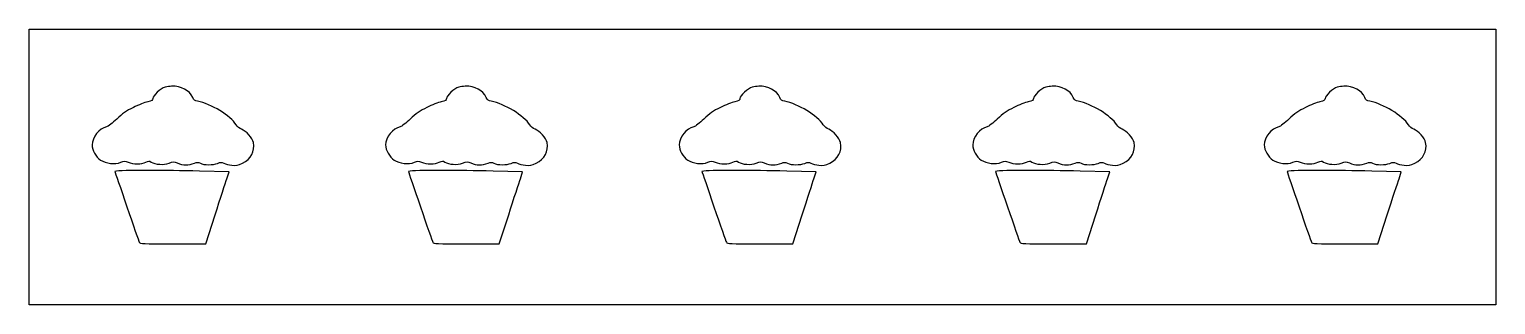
# Model space of a CAD drawing. Header units: centimetres. Extents: x -21 to 18.6, y 6.4 to 13.8.
import ezdxf

# ---------------------------------------------------------------- set-up
doc = ezdxf.new("R2010")
doc.units = ezdxf.units.CM
doc.header["$MEASUREMENT"] = 0
doc.layers.add('Layer 1', color=7, linetype='Continuous')

msp = doc.modelspace()

# ---------------------------------------------------------------- linework, layer by layer
at = {"layer": 'Layer 1', "color": 1}
for points, knots in [([(-20.99834, 13.80672), (-20.99834, 13.80672), (-20.99834, 10.08932), (-20.99834, 10.08932), (-20.99834, 10.08932), (-20.99834, 10.08932), (-20.99834, 6.37193), (-20.99834, 6.37193), (-20.99834, 6.37193), (-20.99834, 6.37193), (-17.02959, 6.37193), (-17.02959, 6.37193), (-17.02959, 6.37193), (-17.02959, 6.37193), (-13.07737, 6.37193), (-13.07737, 6.37193), (-13.07737, 6.37193), (-13.07737, 6.37193), (-13.06084, 6.37193), (-13.06084, 6.37193), (-13.06084, 6.37193), (-13.06084, 6.37193), (-9.10862, 6.37193), (-9.10862, 6.37193), (-9.10862, 6.37193), (-9.10862, 6.37193), (-5.15641, 6.37193), (-5.15641, 6.37193), (-5.15641, 6.37193), (-5.15641, 6.37193), (-5.13987, 6.37193), (-5.13987, 6.37193), (-5.13987, 6.37193), (-5.13987, 6.37193), (-1.18766, 6.37193), (-1.18766, 6.37193), (-1.18766, 6.37193), (-1.18766, 6.37193), (2.76373, 6.37193), (2.76373, 6.37193), (2.76373, 6.37193), (2.76373, 6.37193), (2.78109, 6.37193), (2.78109, 6.37193), (2.78109, 6.37193), (2.78109, 6.37193), (6.73248, 6.37193), (6.73248, 6.37193), (6.73248, 6.37193), (6.73248, 6.37193), (10.63177, 6.37193), (10.63177, 6.37193), (10.63177, 6.37193), (10.63177, 6.37193), (10.70123, 6.37193), (10.70123, 6.37193), (10.70123, 6.37193), (10.70123, 6.37193), (14.60052, 6.37193), (14.60052, 6.37193), (14.60052, 6.37193), (14.60052, 6.37193), (18.56927, 6.37193), (18.56927, 6.37193), (18.56927, 6.37193), (18.56927, 6.37193), (18.56927, 10.08932), (18.56927, 10.08932), (18.56927, 10.08932), (18.56927, 10.08932), (18.56927, 13.80672), (18.56927, 13.80672), (18.56927, 13.80672), (18.56927, 13.80672), (14.60052, 13.80672), (14.60052, 13.80672), (14.60052, 13.80672), (14.60052, 13.80672), (10.70123, 13.80672), (10.70123, 13.80672), (10.70123, 13.80672), (10.70123, 13.80672), (10.63177, 13.80672), (10.63177, 13.80672), (10.63177, 13.80672), (10.63177, 13.80672), (6.73248, 13.80672), (6.73248, 13.80672), (6.73248, 13.80672), (6.73248, 13.80672), (2.78109, 13.80672), (2.78109, 13.80672), (2.78109, 13.80672), (2.78109, 13.80672), (2.76373, 13.80672), (2.76373, 13.80672), (2.76373, 13.80672), (2.76373, 13.80672), (-1.18766, 13.80672), (-1.18766, 13.80672), (-1.18766, 13.80672), (-1.18766, 13.80672), (-5.13987, 13.80672), (-5.13987, 13.80672), (-5.13987, 13.80672), (-5.13987, 13.80672), (-5.15641, 13.80672), (-5.15641, 13.80672), (-5.15641, 13.80672), (-5.15641, 13.80672), (-9.10862, 13.80672), (-9.10862, 13.80672), (-9.10862, 13.80672), (-9.10862, 13.80672), (-13.06084, 13.80672), (-13.06084, 13.80672), (-13.06084, 13.80672), (-13.06084, 13.80672), (-13.07737, 13.80672), (-13.07737, 13.80672), (-13.07737, 13.80672), (-13.07737, 13.80672), (-17.02959, 13.80672), (-17.02959, 13.80672), (-17.02959, 13.80672), (-17.02959, 13.80672), (-20.99834, 13.80672), (-20.99834, 13.80672)], [0, 0, 0, 0, 0.03030303, 0.03030303, 0.03030303, 0.03030303, 0.06060606, 0.06060606, 0.06060606, 0.06060606, 0.09090909, 0.09090909, 0.09090909, 0.09090909, 0.12121212, 0.12121212, 0.12121212, 0.12121212, 0.15151515, 0.15151515, 0.15151515, 0.15151515, 0.18181818, 0.18181818, 0.18181818, 0.18181818, 0.21212121, 0.21212121, 0.21212121, 0.21212121, 0.24242424, 0.24242424, 0.24242424, 0.24242424, 0.27272727, 0.27272727, 0.27272727, 0.27272727, 0.3030303, 0.3030303, 0.3030303, 0.3030303, 0.33333333, 0.33333333, 0.33333333, 0.33333333, 0.36363636, 0.36363636, 0.36363636, 0.36363636, 0.39393939, 0.39393939, 0.39393939, 0.39393939, 0.42424242, 0.42424242, 0.42424242, 0.42424242, 0.45454545, 0.45454545, 0.45454545, 0.45454545, 0.48484848, 0.48484848, 0.48484848, 0.48484848, 0.51515152, 0.51515152, 0.51515152, 0.51515152, 0.54545455, 0.54545455, 0.54545455, 0.54545455, 0.57575758, 0.57575758, 0.57575758, 0.57575758, 0.60606061, 0.60606061, 0.60606061, 0.60606061, 0.63636364, 0.63636364, 0.63636364, 0.63636364, 0.66666667, 0.66666667, 0.66666667, 0.66666667, 0.6969697, 0.6969697, 0.6969697, 0.6969697, 0.72727273, 0.72727273, 0.72727273, 0.72727273, 0.75757576, 0.75757576, 0.75757576, 0.75757576, 0.78787879, 0.78787879, 0.78787879, 0.78787879, 0.81818182, 0.81818182, 0.81818182, 0.81818182, 0.84848485, 0.84848485, 0.84848485, 0.84848485, 0.87878788, 0.87878788, 0.87878788, 0.87878788, 0.90909091, 0.90909091, 0.90909091, 0.90909091, 0.93939394, 0.93939394, 0.93939394, 0.93939394, 1, 1, 1, 1]), ([(-17.15775, 12.26965), (-16.90521, 12.27899), (-16.67263, 12.16101), (-16.59054, 11.96456), (-16.59054, 11.96456), (-16.56322, 11.89915), (-16.53409, 11.87739), (-16.4566, 11.86286), (-16.4566, 11.86286), (-16.099, 11.79577), (-15.5664, 11.4713), (-15.41646, 11.22868), (-15.41646, 11.22868), (-15.38217, 11.17321), (-15.32581, 11.12635), (-15.27011, 11.10797), (-15.27011, 11.10797), (-15.15379, 11.06958), (-14.97232, 10.86494), (-14.95013, 10.74665), (-14.95013, 10.74665), (-14.90627, 10.51289), (-15.01663, 10.3054), (-15.24365, 10.19433), (-15.24365, 10.19433), (-15.36794, 10.13352), (-15.41371, 10.12413), (-15.53304, 10.13645), (-15.53304, 10.13645), (-15.61113, 10.14451), (-15.70842, 10.16819), (-15.74884, 10.18937), (-15.74884, 10.18937), (-15.81343, 10.22321), (-15.8337, 10.2229), (-15.91668, 10.18771), (-15.91668, 10.18771), (-16.03621, 10.13703), (-16.28465, 10.13827), (-16.38219, 10.18937), (-16.38219, 10.18937), (-16.44376, 10.22163), (-16.47153, 10.22215), (-16.53845, 10.19516), (-16.53845, 10.19516), (-16.70899, 10.12638), (-16.84182, 10.12779), (-17.00809, 10.19929), (-17.00809, 10.19929), (-17.09754, 10.23776), (-17.11437, 10.2371), (-17.22637, 10.19433), (-17.22637, 10.19433), (-17.36831, 10.14012), (-17.60375, 10.15329), (-17.70676, 10.22079), (-17.70676, 10.22079), (-17.76561, 10.25935), (-17.77758, 10.25923), (-17.85641, 10.21831), (-17.85641, 10.21831), (-17.96537, 10.16174), (-18.20135, 10.16086), (-18.33266, 10.21665), (-18.33266, 10.21665), (-18.42265, 10.25489), (-18.44114, 10.25472), (-18.53027, 10.21748), (-18.53027, 10.21748), (-18.68659, 10.15217), (-18.93348, 10.1789), (-19.07349, 10.27618), (-19.07349, 10.27618), (-19.20402, 10.36688), (-19.30503, 10.5462), (-19.30418, 10.68381), (-19.30418, 10.68381), (-19.30289, 10.8908), (-19.11185, 11.12945), (-18.91226, 11.17329), (-18.91226, 11.17329), (-18.87263, 11.18199), (-18.75026, 11.27631), (-18.64024, 11.38247), (-18.64024, 11.38247), (-18.48682, 11.53052), (-18.38218, 11.60359), (-18.19127, 11.69667), (-18.19127, 11.69667), (-18.05437, 11.76341), (-17.87989, 11.83273), (-17.80349, 11.85128), (-17.80349, 11.85128), (-17.69518, 11.87759), (-17.66459, 11.89637), (-17.66459, 11.93644), (-17.66459, 11.93644), (-17.66459, 12.01501), (-17.45533, 12.20865), (-17.33386, 12.24237), (-17.33386, 12.24237), (-17.27508, 12.25869), (-17.21602, 12.2675), (-17.15775, 12.26965)], [0, 0, 0, 0, 0.03703704, 0.03703704, 0.03703704, 0.03703704, 0.07407407, 0.07407407, 0.07407407, 0.07407407, 0.11111111, 0.11111111, 0.11111111, 0.11111111, 0.14814815, 0.14814815, 0.14814815, 0.14814815, 0.18518519, 0.18518519, 0.18518519, 0.18518519, 0.22222222, 0.22222222, 0.22222222, 0.22222222, 0.25925926, 0.25925926, 0.25925926, 0.25925926, 0.2962963, 0.2962963, 0.2962963, 0.2962963, 0.33333333, 0.33333333, 0.33333333, 0.33333333, 0.37037037, 0.37037037, 0.37037037, 0.37037037, 0.40740741, 0.40740741, 0.40740741, 0.40740741, 0.44444444, 0.44444444, 0.44444444, 0.44444444, 0.48148148, 0.48148148, 0.48148148, 0.48148148, 0.51851852, 0.51851852, 0.51851852, 0.51851852, 0.55555556, 0.55555556, 0.55555556, 0.55555556, 0.59259259, 0.59259259, 0.59259259, 0.59259259, 0.62962963, 0.62962963, 0.62962963, 0.62962963, 0.66666667, 0.66666667, 0.66666667, 0.66666667, 0.7037037, 0.7037037, 0.7037037, 0.7037037, 0.74074074, 0.74074074, 0.74074074, 0.74074074, 0.77777778, 0.77777778, 0.77777778, 0.77777778, 0.81481481, 0.81481481, 0.81481481, 0.81481481, 0.85185185, 0.85185185, 0.85185185, 0.85185185, 0.88888889, 0.88888889, 0.88888889, 0.88888889, 0.92592593, 0.92592593, 0.92592593, 0.92592593, 1, 1, 1, 1]), ([(-9.23678, 12.26965), (-8.98425, 12.27899), (-8.75166, 12.16101), (-8.66958, 11.96456), (-8.66958, 11.96456), (-8.64225, 11.89915), (-8.61313, 11.87739), (-8.53564, 11.86286), (-8.53564, 11.86286), (-8.17804, 11.79577), (-7.64544, 11.4713), (-7.49549, 11.22868), (-7.49549, 11.22868), (-7.46121, 11.17321), (-7.40485, 11.12635), (-7.34914, 11.10797), (-7.34914, 11.10797), (-7.23282, 11.06958), (-7.05136, 10.86494), (-7.02916, 10.74665), (-7.02916, 10.74665), (-6.98531, 10.51289), (-7.09567, 10.3054), (-7.32269, 10.19433), (-7.32269, 10.19433), (-7.44698, 10.13352), (-7.49274, 10.12413), (-7.61207, 10.13645), (-7.61207, 10.13645), (-7.69016, 10.14451), (-7.78746, 10.16819), (-7.82788, 10.18937), (-7.82788, 10.18937), (-7.89247, 10.22321), (-7.91274, 10.2229), (-7.99572, 10.18771), (-7.99572, 10.18771), (-8.11525, 10.13703), (-8.36369, 10.13827), (-8.46122, 10.18937), (-8.46122, 10.18937), (-8.52279, 10.22163), (-8.55057, 10.22215), (-8.61749, 10.19516), (-8.61749, 10.19516), (-8.78803, 10.12638), (-8.92086, 10.12779), (-9.08713, 10.19929), (-9.08713, 10.19929), (-9.17658, 10.23776), (-9.19341, 10.2371), (-9.30541, 10.19433), (-9.30541, 10.19433), (-9.44734, 10.14012), (-9.68278, 10.15329), (-9.78579, 10.22079), (-9.78579, 10.22079), (-9.84465, 10.25935), (-9.85661, 10.25923), (-9.93545, 10.21831), (-9.93545, 10.21831), (-10.04441, 10.16174), (-10.28038, 10.16086), (-10.4117, 10.21665), (-10.4117, 10.21665), (-10.50169, 10.25489), (-10.52018, 10.25472), (-10.60931, 10.21748), (-10.60931, 10.21748), (-10.76563, 10.15217), (-11.01252, 10.1789), (-11.15253, 10.27618), (-11.15253, 10.27618), (-11.28306, 10.36688), (-11.38407, 10.5462), (-11.38321, 10.68381), (-11.38321, 10.68381), (-11.38193, 10.8908), (-11.19089, 11.12945), (-10.9913, 11.17329), (-10.9913, 11.17329), (-10.95167, 11.18199), (-10.8293, 11.27631), (-10.71928, 11.38247), (-10.71928, 11.38247), (-10.56585, 11.53052), (-10.46121, 11.60359), (-10.27031, 11.69667), (-10.27031, 11.69667), (-10.13341, 11.76341), (-9.95893, 11.83273), (-9.88253, 11.85128), (-9.88253, 11.85128), (-9.77421, 11.87759), (-9.74362, 11.89637), (-9.74362, 11.93644), (-9.74362, 11.93644), (-9.74362, 12.01501), (-9.53436, 12.20865), (-9.41289, 12.24237), (-9.41289, 12.24237), (-9.35412, 12.25869), (-9.29506, 12.2675), (-9.23678, 12.26965)], [0, 0, 0, 0, 0.03703704, 0.03703704, 0.03703704, 0.03703704, 0.07407407, 0.07407407, 0.07407407, 0.07407407, 0.11111111, 0.11111111, 0.11111111, 0.11111111, 0.14814815, 0.14814815, 0.14814815, 0.14814815, 0.18518519, 0.18518519, 0.18518519, 0.18518519, 0.22222222, 0.22222222, 0.22222222, 0.22222222, 0.25925926, 0.25925926, 0.25925926, 0.25925926, 0.2962963, 0.2962963, 0.2962963, 0.2962963, 0.33333333, 0.33333333, 0.33333333, 0.33333333, 0.37037037, 0.37037037, 0.37037037, 0.37037037, 0.40740741, 0.40740741, 0.40740741, 0.40740741, 0.44444444, 0.44444444, 0.44444444, 0.44444444, 0.48148148, 0.48148148, 0.48148148, 0.48148148, 0.51851852, 0.51851852, 0.51851852, 0.51851852, 0.55555556, 0.55555556, 0.55555556, 0.55555556, 0.59259259, 0.59259259, 0.59259259, 0.59259259, 0.62962963, 0.62962963, 0.62962963, 0.62962963, 0.66666667, 0.66666667, 0.66666667, 0.66666667, 0.7037037, 0.7037037, 0.7037037, 0.7037037, 0.74074074, 0.74074074, 0.74074074, 0.74074074, 0.77777778, 0.77777778, 0.77777778, 0.77777778, 0.81481481, 0.81481481, 0.81481481, 0.81481481, 0.85185185, 0.85185185, 0.85185185, 0.85185185, 0.88888889, 0.88888889, 0.88888889, 0.88888889, 0.92592593, 0.92592593, 0.92592593, 0.92592593, 1, 1, 1, 1]), ([(-1.31582, 12.26965), (-1.06329, 12.27899), (-0.8307, 12.16101), (-0.74862, 11.96456), (-0.74862, 11.96456), (-0.72129, 11.89915), (-0.69216, 11.87739), (-0.61467, 11.86286), (-0.61467, 11.86286), (-0.25707, 11.79577), (0.27552, 11.4713), (0.42547, 11.22868), (0.42547, 11.22868), (0.45976, 11.17321), (0.51611, 11.12635), (0.57182, 11.10797), (0.57182, 11.10797), (0.68814, 11.06958), (0.86961, 10.86494), (0.8918, 10.74665), (0.8918, 10.74665), (0.93565, 10.51289), (0.8253, 10.3054), (0.59828, 10.19433), (0.59828, 10.19433), (0.47399, 10.13352), (0.42822, 10.12413), (0.30889, 10.13645), (0.30889, 10.13645), (0.2308, 10.14451), (0.13351, 10.16819), (0.09309, 10.18937), (0.09309, 10.18937), (0.0285, 10.22321), (0.00823, 10.2229), (-0.07476, 10.18771), (-0.07476, 10.18771), (-0.19428, 10.13703), (-0.44272, 10.13827), (-0.54026, 10.18937), (-0.54026, 10.18937), (-0.60183, 10.22163), (-0.62961, 10.22215), (-0.69653, 10.19516), (-0.69653, 10.19516), (-0.86706, 10.12638), (-0.9999, 10.12779), (-1.16616, 10.19929), (-1.16616, 10.19929), (-1.25561, 10.23776), (-1.27244, 10.2371), (-1.38444, 10.19433), (-1.38444, 10.19433), (-1.52638, 10.14012), (-1.76182, 10.15329), (-1.86483, 10.22079), (-1.86483, 10.22079), (-1.92369, 10.25935), (-1.93565, 10.25923), (-2.01448, 10.21831), (-2.01448, 10.21831), (-2.12345, 10.16174), (-2.35942, 10.16086), (-2.49073, 10.21665), (-2.49073, 10.21665), (-2.58073, 10.25489), (-2.59921, 10.25472), (-2.68834, 10.21748), (-2.68834, 10.21748), (-2.84466, 10.15217), (-3.09155, 10.1789), (-3.23157, 10.27618), (-3.23157, 10.27618), (-3.3621, 10.36688), (-3.4631, 10.5462), (-3.46225, 10.68381), (-3.46225, 10.68381), (-3.46097, 10.8908), (-3.26992, 11.12945), (-3.07034, 11.17329), (-3.07034, 11.17329), (-3.0307, 11.18199), (-2.90833, 11.27631), (-2.79831, 11.38247), (-2.79831, 11.38247), (-2.64489, 11.53052), (-2.54025, 11.60359), (-2.34935, 11.69667), (-2.34935, 11.69667), (-2.21244, 11.76341), (-2.03797, 11.83273), (-1.96157, 11.85128), (-1.96157, 11.85128), (-1.85325, 11.87759), (-1.82266, 11.89637), (-1.82266, 11.93644), (-1.82266, 11.93644), (-1.82266, 12.01501), (-1.6134, 12.20865), (-1.49193, 12.24237), (-1.49193, 12.24237), (-1.43316, 12.25869), (-1.37409, 12.2675), (-1.31582, 12.26965)], [0, 0, 0, 0, 0.03703704, 0.03703704, 0.03703704, 0.03703704, 0.07407407, 0.07407407, 0.07407407, 0.07407407, 0.11111111, 0.11111111, 0.11111111, 0.11111111, 0.14814815, 0.14814815, 0.14814815, 0.14814815, 0.18518519, 0.18518519, 0.18518519, 0.18518519, 0.22222222, 0.22222222, 0.22222222, 0.22222222, 0.25925926, 0.25925926, 0.25925926, 0.25925926, 0.2962963, 0.2962963, 0.2962963, 0.2962963, 0.33333333, 0.33333333, 0.33333333, 0.33333333, 0.37037037, 0.37037037, 0.37037037, 0.37037037, 0.40740741, 0.40740741, 0.40740741, 0.40740741, 0.44444444, 0.44444444, 0.44444444, 0.44444444, 0.48148148, 0.48148148, 0.48148148, 0.48148148, 0.51851852, 0.51851852, 0.51851852, 0.51851852, 0.55555556, 0.55555556, 0.55555556, 0.55555556, 0.59259259, 0.59259259, 0.59259259, 0.59259259, 0.62962963, 0.62962963, 0.62962963, 0.62962963, 0.66666667, 0.66666667, 0.66666667, 0.66666667, 0.7037037, 0.7037037, 0.7037037, 0.7037037, 0.74074074, 0.74074074, 0.74074074, 0.74074074, 0.77777778, 0.77777778, 0.77777778, 0.77777778, 0.81481481, 0.81481481, 0.81481481, 0.81481481, 0.85185185, 0.85185185, 0.85185185, 0.85185185, 0.88888889, 0.88888889, 0.88888889, 0.88888889, 0.92592593, 0.92592593, 0.92592593, 0.92592593, 1, 1, 1, 1]), ([(6.60432, 12.26965), (6.85685, 12.27899), (7.08944, 12.16101), (7.17152, 11.96456), (7.17152, 11.96456), (7.19885, 11.89915), (7.22797, 11.87739), (7.30546, 11.86286), (7.30546, 11.86286), (7.66306, 11.79577), (8.19566, 11.4713), (8.34561, 11.22868), (8.34561, 11.22868), (8.37989, 11.17321), (8.43625, 11.12635), (8.49196, 11.10797), (8.49196, 11.10797), (8.60828, 11.06958), (8.78974, 10.86494), (8.81194, 10.74665), (8.81194, 10.74665), (8.85579, 10.51289), (8.74543, 10.3054), (8.51841, 10.19433), (8.51841, 10.19433), (8.39412, 10.13352), (8.34836, 10.12413), (8.22903, 10.13645), (8.22903, 10.13645), (8.15094, 10.14451), (8.05364, 10.16819), (8.01322, 10.18937), (8.01322, 10.18937), (7.94863, 10.22321), (7.92837, 10.2229), (7.84538, 10.18771), (7.84538, 10.18771), (7.72585, 10.13703), (7.47741, 10.13827), (7.37988, 10.18937), (7.37988, 10.18937), (7.31831, 10.22163), (7.29053, 10.22215), (7.22361, 10.19516), (7.22361, 10.19516), (7.05307, 10.12638), (6.92024, 10.12779), (6.75397, 10.19929), (6.75397, 10.19929), (6.66452, 10.23776), (6.64769, 10.2371), (6.53569, 10.19433), (6.53569, 10.19433), (6.39376, 10.14012), (6.15832, 10.15329), (6.05531, 10.22079), (6.05531, 10.22079), (5.99645, 10.25935), (5.98449, 10.25923), (5.90565, 10.21831), (5.90565, 10.21831), (5.79669, 10.16174), (5.56072, 10.16086), (5.4294, 10.21665), (5.4294, 10.21665), (5.33941, 10.25489), (5.32092, 10.25472), (5.23179, 10.21748), (5.23179, 10.21748), (5.07547, 10.15217), (4.82858, 10.1789), (4.68857, 10.27618), (4.68857, 10.27618), (4.55804, 10.36688), (4.45703, 10.5462), (4.45789, 10.68381), (4.45789, 10.68381), (4.45917, 10.8908), (4.65021, 11.12945), (4.8498, 11.17329), (4.8498, 11.17329), (4.88943, 11.18199), (5.0118, 11.27631), (5.12183, 11.38247), (5.12183, 11.38247), (5.27525, 11.53052), (5.37989, 11.60359), (5.57079, 11.69667), (5.57079, 11.69667), (5.70769, 11.76341), (5.88217, 11.83273), (5.95857, 11.85128), (5.95857, 11.85128), (6.06689, 11.87759), (6.09748, 11.89637), (6.09748, 11.93644), (6.09748, 11.93644), (6.09748, 12.01501), (6.30674, 12.20865), (6.42821, 12.24237), (6.42821, 12.24237), (6.48698, 12.25869), (6.54604, 12.2675), (6.60432, 12.26965)], [0, 0, 0, 0, 0.03703704, 0.03703704, 0.03703704, 0.03703704, 0.07407407, 0.07407407, 0.07407407, 0.07407407, 0.11111111, 0.11111111, 0.11111111, 0.11111111, 0.14814815, 0.14814815, 0.14814815, 0.14814815, 0.18518519, 0.18518519, 0.18518519, 0.18518519, 0.22222222, 0.22222222, 0.22222222, 0.22222222, 0.25925926, 0.25925926, 0.25925926, 0.25925926, 0.2962963, 0.2962963, 0.2962963, 0.2962963, 0.33333333, 0.33333333, 0.33333333, 0.33333333, 0.37037037, 0.37037037, 0.37037037, 0.37037037, 0.40740741, 0.40740741, 0.40740741, 0.40740741, 0.44444444, 0.44444444, 0.44444444, 0.44444444, 0.48148148, 0.48148148, 0.48148148, 0.48148148, 0.51851852, 0.51851852, 0.51851852, 0.51851852, 0.55555556, 0.55555556, 0.55555556, 0.55555556, 0.59259259, 0.59259259, 0.59259259, 0.59259259, 0.62962963, 0.62962963, 0.62962963, 0.62962963, 0.66666667, 0.66666667, 0.66666667, 0.66666667, 0.7037037, 0.7037037, 0.7037037, 0.7037037, 0.74074074, 0.74074074, 0.74074074, 0.74074074, 0.77777778, 0.77777778, 0.77777778, 0.77777778, 0.81481481, 0.81481481, 0.81481481, 0.81481481, 0.85185185, 0.85185185, 0.85185185, 0.85185185, 0.88888889, 0.88888889, 0.88888889, 0.88888889, 0.92592593, 0.92592593, 0.92592593, 0.92592593, 1, 1, 1, 1]), ([(14.47236, 12.26965), (14.72489, 12.27899), (14.95748, 12.16101), (15.03956, 11.96456), (15.03956, 11.96456), (15.06689, 11.89915), (15.09602, 11.87739), (15.17351, 11.86286), (15.17351, 11.86286), (15.53111, 11.79577), (16.06371, 11.4713), (16.21365, 11.22868), (16.21365, 11.22868), (16.24794, 11.17321), (16.30429, 11.12635), (16.36, 11.10797), (16.36, 11.10797), (16.47632, 11.06958), (16.65779, 10.86494), (16.67998, 10.74665), (16.67998, 10.74665), (16.72383, 10.51289), (16.61348, 10.3054), (16.38646, 10.19433), (16.38646, 10.19433), (16.26217, 10.13352), (16.2164, 10.12413), (16.09707, 10.13645), (16.09707, 10.13645), (16.01898, 10.14451), (15.92169, 10.16819), (15.88127, 10.18937), (15.88127, 10.18937), (15.81668, 10.22321), (15.79641, 10.2229), (15.71342, 10.18771), (15.71342, 10.18771), (15.5939, 10.13703), (15.34546, 10.13827), (15.24792, 10.18937), (15.24792, 10.18937), (15.18635, 10.22163), (15.15858, 10.22215), (15.09166, 10.19516), (15.09166, 10.19516), (14.92112, 10.12638), (14.78829, 10.12779), (14.62202, 10.19929), (14.62202, 10.19929), (14.53257, 10.23776), (14.51574, 10.2371), (14.40374, 10.19433), (14.40374, 10.19433), (14.2618, 10.14012), (14.02636, 10.15329), (13.92335, 10.22079), (13.92335, 10.22079), (13.8645, 10.25935), (13.85254, 10.25923), (13.7737, 10.21831), (13.7737, 10.21831), (13.66474, 10.16174), (13.42877, 10.16086), (13.29745, 10.21665), (13.29745, 10.21665), (13.20746, 10.25489), (13.18897, 10.25472), (13.09984, 10.21748), (13.09984, 10.21748), (12.94352, 10.15217), (12.69663, 10.1789), (12.55662, 10.27618), (12.55662, 10.27618), (12.42609, 10.36688), (12.32508, 10.5462), (12.32593, 10.68381), (12.32593, 10.68381), (12.32722, 10.8908), (12.51826, 11.12945), (12.71785, 11.17329), (12.71785, 11.17329), (12.75748, 11.18199), (12.87985, 11.27631), (12.98987, 11.38247), (12.98987, 11.38247), (13.14329, 11.53052), (13.24793, 11.60359), (13.43884, 11.69667), (13.43884, 11.69667), (13.57574, 11.76341), (13.75022, 11.83273), (13.82662, 11.85128), (13.82662, 11.85128), (13.93494, 11.87759), (13.96552, 11.89637), (13.96552, 11.93644), (13.96552, 11.93644), (13.96552, 12.01501), (14.17478, 12.20865), (14.29625, 12.24237), (14.29625, 12.24237), (14.35503, 12.25869), (14.41409, 12.2675), (14.47236, 12.26965)], [0, 0, 0, 0, 0.03703704, 0.03703704, 0.03703704, 0.03703704, 0.07407407, 0.07407407, 0.07407407, 0.07407407, 0.11111111, 0.11111111, 0.11111111, 0.11111111, 0.14814815, 0.14814815, 0.14814815, 0.14814815, 0.18518519, 0.18518519, 0.18518519, 0.18518519, 0.22222222, 0.22222222, 0.22222222, 0.22222222, 0.25925926, 0.25925926, 0.25925926, 0.25925926, 0.2962963, 0.2962963, 0.2962963, 0.2962963, 0.33333333, 0.33333333, 0.33333333, 0.33333333, 0.37037037, 0.37037037, 0.37037037, 0.37037037, 0.40740741, 0.40740741, 0.40740741, 0.40740741, 0.44444444, 0.44444444, 0.44444444, 0.44444444, 0.48148148, 0.48148148, 0.48148148, 0.48148148, 0.51851852, 0.51851852, 0.51851852, 0.51851852, 0.55555556, 0.55555556, 0.55555556, 0.55555556, 0.59259259, 0.59259259, 0.59259259, 0.59259259, 0.62962963, 0.62962963, 0.62962963, 0.62962963, 0.66666667, 0.66666667, 0.66666667, 0.66666667, 0.7037037, 0.7037037, 0.7037037, 0.7037037, 0.74074074, 0.74074074, 0.74074074, 0.74074074, 0.77777778, 0.77777778, 0.77777778, 0.77777778, 0.81481481, 0.81481481, 0.81481481, 0.81481481, 0.85185185, 0.85185185, 0.85185185, 0.85185185, 0.88888889, 0.88888889, 0.88888889, 0.88888889, 0.92592593, 0.92592593, 0.92592593, 0.92592593, 1, 1, 1, 1]), ([(-17.93496, 9.99755), (-17.86662, 9.99774), (-17.7943, 9.99778), (-17.71833, 9.99755), (-17.71833, 9.99755), (-17.35366, 9.99643), (-16.90396, 9.99036), (-16.40203, 9.97935), (-16.40203, 9.97935), (-16.40203, 9.97935), (-15.60745, 9.96199), (-15.60745, 9.96199), (-15.60745, 9.96199), (-15.60745, 9.96199), (-15.66864, 9.7743), (-15.66864, 9.7743), (-15.66864, 9.7743), (-15.70241, 9.67111), (-15.84472, 9.2324), (-15.98448, 8.79948), (-15.98448, 8.79948), (-15.98448, 8.79948), (-16.23832, 8.01234), (-16.23832, 8.01234), (-16.23832, 8.01234), (-16.23832, 8.01234), (-17.12302, 8.01234), (-17.12302, 8.01234), (-17.12302, 8.01234), (-17.93828, 8.01234), (-18.00867, 8.01595), (-18.03087, 8.05865), (-18.03087, 8.05865), (-18.04411, 8.08411), (-18.19539, 8.51571), (-18.36656, 9.01776), (-18.36656, 9.01776), (-18.53773, 9.51981), (-18.68302, 9.94546), (-18.68985, 9.96365), (-18.68985, 9.96365), (-18.69773, 9.98465), (-18.41335, 9.99621), (-17.93496, 9.99755)], [0, 0, 0, 0, 0.08333333, 0.08333333, 0.08333333, 0.08333333, 0.16666667, 0.16666667, 0.16666667, 0.16666667, 0.25, 0.25, 0.25, 0.25, 0.33333333, 0.33333333, 0.33333333, 0.33333333, 0.41666667, 0.41666667, 0.41666667, 0.41666667, 0.5, 0.5, 0.5, 0.5, 0.58333333, 0.58333333, 0.58333333, 0.58333333, 0.66666667, 0.66666667, 0.66666667, 0.66666667, 0.75, 0.75, 0.75, 0.75, 0.83333333, 0.83333333, 0.83333333, 0.83333333, 1, 1, 1, 1]), ([(-10.014, 9.99755), (-9.94565, 9.99774), (-9.87334, 9.99778), (-9.79737, 9.99755), (-9.79737, 9.99755), (-9.43269, 9.99643), (-8.983, 9.99036), (-8.48107, 9.97935), (-8.48107, 9.97935), (-8.48107, 9.97935), (-7.68649, 9.96199), (-7.68649, 9.96199), (-7.68649, 9.96199), (-7.68649, 9.96199), (-7.74767, 9.7743), (-7.74767, 9.7743), (-7.74767, 9.7743), (-7.78145, 9.67111), (-7.92376, 9.2324), (-8.06352, 8.79948), (-8.06352, 8.79948), (-8.06352, 8.79948), (-8.31735, 8.01234), (-8.31735, 8.01234), (-8.31735, 8.01234), (-8.31735, 8.01234), (-9.20206, 8.01234), (-9.20206, 8.01234), (-9.20206, 8.01234), (-10.01732, 8.01234), (-10.0877, 8.01595), (-10.10991, 8.05865), (-10.10991, 8.05865), (-10.12315, 8.08411), (-10.27442, 8.51571), (-10.4456, 9.01776), (-10.4456, 9.01776), (-10.61677, 9.51981), (-10.76206, 9.94546), (-10.76888, 9.96365), (-10.76888, 9.96365), (-10.77677, 9.98465), (-10.49239, 9.99621), (-10.014, 9.99755)], [0, 0, 0, 0, 0.08333333, 0.08333333, 0.08333333, 0.08333333, 0.16666667, 0.16666667, 0.16666667, 0.16666667, 0.25, 0.25, 0.25, 0.25, 0.33333333, 0.33333333, 0.33333333, 0.33333333, 0.41666667, 0.41666667, 0.41666667, 0.41666667, 0.5, 0.5, 0.5, 0.5, 0.58333333, 0.58333333, 0.58333333, 0.58333333, 0.66666667, 0.66666667, 0.66666667, 0.66666667, 0.75, 0.75, 0.75, 0.75, 0.83333333, 0.83333333, 0.83333333, 0.83333333, 1, 1, 1, 1]), ([(-2.09303, 9.99755), (-2.02469, 9.99774), (-1.95238, 9.99778), (-1.8764, 9.99755), (-1.8764, 9.99755), (-1.51173, 9.99643), (-1.06204, 9.99036), (-0.5601, 9.97935), (-0.5601, 9.97935), (-0.5601, 9.97935), (0.23447, 9.96199), (0.23447, 9.96199), (0.23447, 9.96199), (0.23447, 9.96199), (0.17329, 9.7743), (0.17329, 9.7743), (0.17329, 9.7743), (0.13952, 9.67111), (-0.0028, 9.2324), (-0.14256, 8.79948), (-0.14256, 8.79948), (-0.14256, 8.79948), (-0.39639, 8.01234), (-0.39639, 8.01234), (-0.39639, 8.01234), (-0.39639, 8.01234), (-1.28109, 8.01234), (-1.28109, 8.01234), (-1.28109, 8.01234), (-2.09635, 8.01234), (-2.16674, 8.01595), (-2.18894, 8.05865), (-2.18894, 8.05865), (-2.20219, 8.08411), (-2.35346, 8.51571), (-2.52463, 9.01776), (-2.52463, 9.01776), (-2.69581, 9.51981), (-2.84109, 9.94546), (-2.84792, 9.96365), (-2.84792, 9.96365), (-2.8558, 9.98465), (-2.57142, 9.99621), (-2.09303, 9.99755)], [0, 0, 0, 0, 0.08333333, 0.08333333, 0.08333333, 0.08333333, 0.16666667, 0.16666667, 0.16666667, 0.16666667, 0.25, 0.25, 0.25, 0.25, 0.33333333, 0.33333333, 0.33333333, 0.33333333, 0.41666667, 0.41666667, 0.41666667, 0.41666667, 0.5, 0.5, 0.5, 0.5, 0.58333333, 0.58333333, 0.58333333, 0.58333333, 0.66666667, 0.66666667, 0.66666667, 0.66666667, 0.75, 0.75, 0.75, 0.75, 0.83333333, 0.83333333, 0.83333333, 0.83333333, 1, 1, 1, 1]), ([(5.82711, 9.99755), (5.89545, 9.99774), (5.96776, 9.99778), (6.04373, 9.99755), (6.04373, 9.99755), (6.40841, 9.99643), (6.8581, 9.99036), (7.36003, 9.97935), (7.36003, 9.97935), (7.36003, 9.97935), (8.15461, 9.96199), (8.15461, 9.96199), (8.15461, 9.96199), (8.15461, 9.96199), (8.09343, 9.7743), (8.09343, 9.7743), (8.09343, 9.7743), (8.05965, 9.67111), (7.91734, 9.2324), (7.77758, 8.79948), (7.77758, 8.79948), (7.77758, 8.79948), (7.52375, 8.01234), (7.52375, 8.01234), (7.52375, 8.01234), (7.52375, 8.01234), (6.63905, 8.01234), (6.63905, 8.01234), (6.63905, 8.01234), (5.82378, 8.01234), (5.7534, 8.01595), (5.73119, 8.05865), (5.73119, 8.05865), (5.71795, 8.08411), (5.56668, 8.51571), (5.3955, 9.01776), (5.3955, 9.01776), (5.22433, 9.51981), (5.07904, 9.94546), (5.07222, 9.96365), (5.07222, 9.96365), (5.06433, 9.98465), (5.34871, 9.99621), (5.82711, 9.99755)], [0, 0, 0, 0, 0.08333333, 0.08333333, 0.08333333, 0.08333333, 0.16666667, 0.16666667, 0.16666667, 0.16666667, 0.25, 0.25, 0.25, 0.25, 0.33333333, 0.33333333, 0.33333333, 0.33333333, 0.41666667, 0.41666667, 0.41666667, 0.41666667, 0.5, 0.5, 0.5, 0.5, 0.58333333, 0.58333333, 0.58333333, 0.58333333, 0.66666667, 0.66666667, 0.66666667, 0.66666667, 0.75, 0.75, 0.75, 0.75, 0.83333333, 0.83333333, 0.83333333, 0.83333333, 1, 1, 1, 1]), ([(13.69515, 9.99755), (13.76349, 9.99774), (13.83581, 9.99778), (13.91178, 9.99755), (13.91178, 9.99755), (14.27645, 9.99643), (14.72615, 9.99036), (15.22808, 9.97935), (15.22808, 9.97935), (15.22808, 9.97935), (16.02266, 9.96199), (16.02266, 9.96199), (16.02266, 9.96199), (16.02266, 9.96199), (15.96147, 9.7743), (15.96147, 9.7743), (15.96147, 9.7743), (15.9277, 9.67111), (15.78539, 9.2324), (15.64563, 8.79948), (15.64563, 8.79948), (15.64563, 8.79948), (15.39179, 8.01234), (15.39179, 8.01234), (15.39179, 8.01234), (15.39179, 8.01234), (14.50709, 8.01234), (14.50709, 8.01234), (14.50709, 8.01234), (13.69183, 8.01234), (13.62144, 8.01595), (13.59924, 8.05865), (13.59924, 8.05865), (13.58599, 8.08411), (13.43472, 8.51571), (13.26355, 9.01776), (13.26355, 9.01776), (13.09237, 9.51981), (12.94709, 9.94546), (12.94026, 9.96365), (12.94026, 9.96365), (12.93238, 9.98465), (13.21676, 9.99621), (13.69515, 9.99755)], [0, 0, 0, 0, 0.08333333, 0.08333333, 0.08333333, 0.08333333, 0.16666667, 0.16666667, 0.16666667, 0.16666667, 0.25, 0.25, 0.25, 0.25, 0.33333333, 0.33333333, 0.33333333, 0.33333333, 0.41666667, 0.41666667, 0.41666667, 0.41666667, 0.5, 0.5, 0.5, 0.5, 0.58333333, 0.58333333, 0.58333333, 0.58333333, 0.66666667, 0.66666667, 0.66666667, 0.66666667, 0.75, 0.75, 0.75, 0.75, 0.83333333, 0.83333333, 0.83333333, 0.83333333, 1, 1, 1, 1])]:
    msp.add_open_spline(points, degree=3, knots=knots, dxfattribs=at)

doc.saveas('drawing.dxf')
